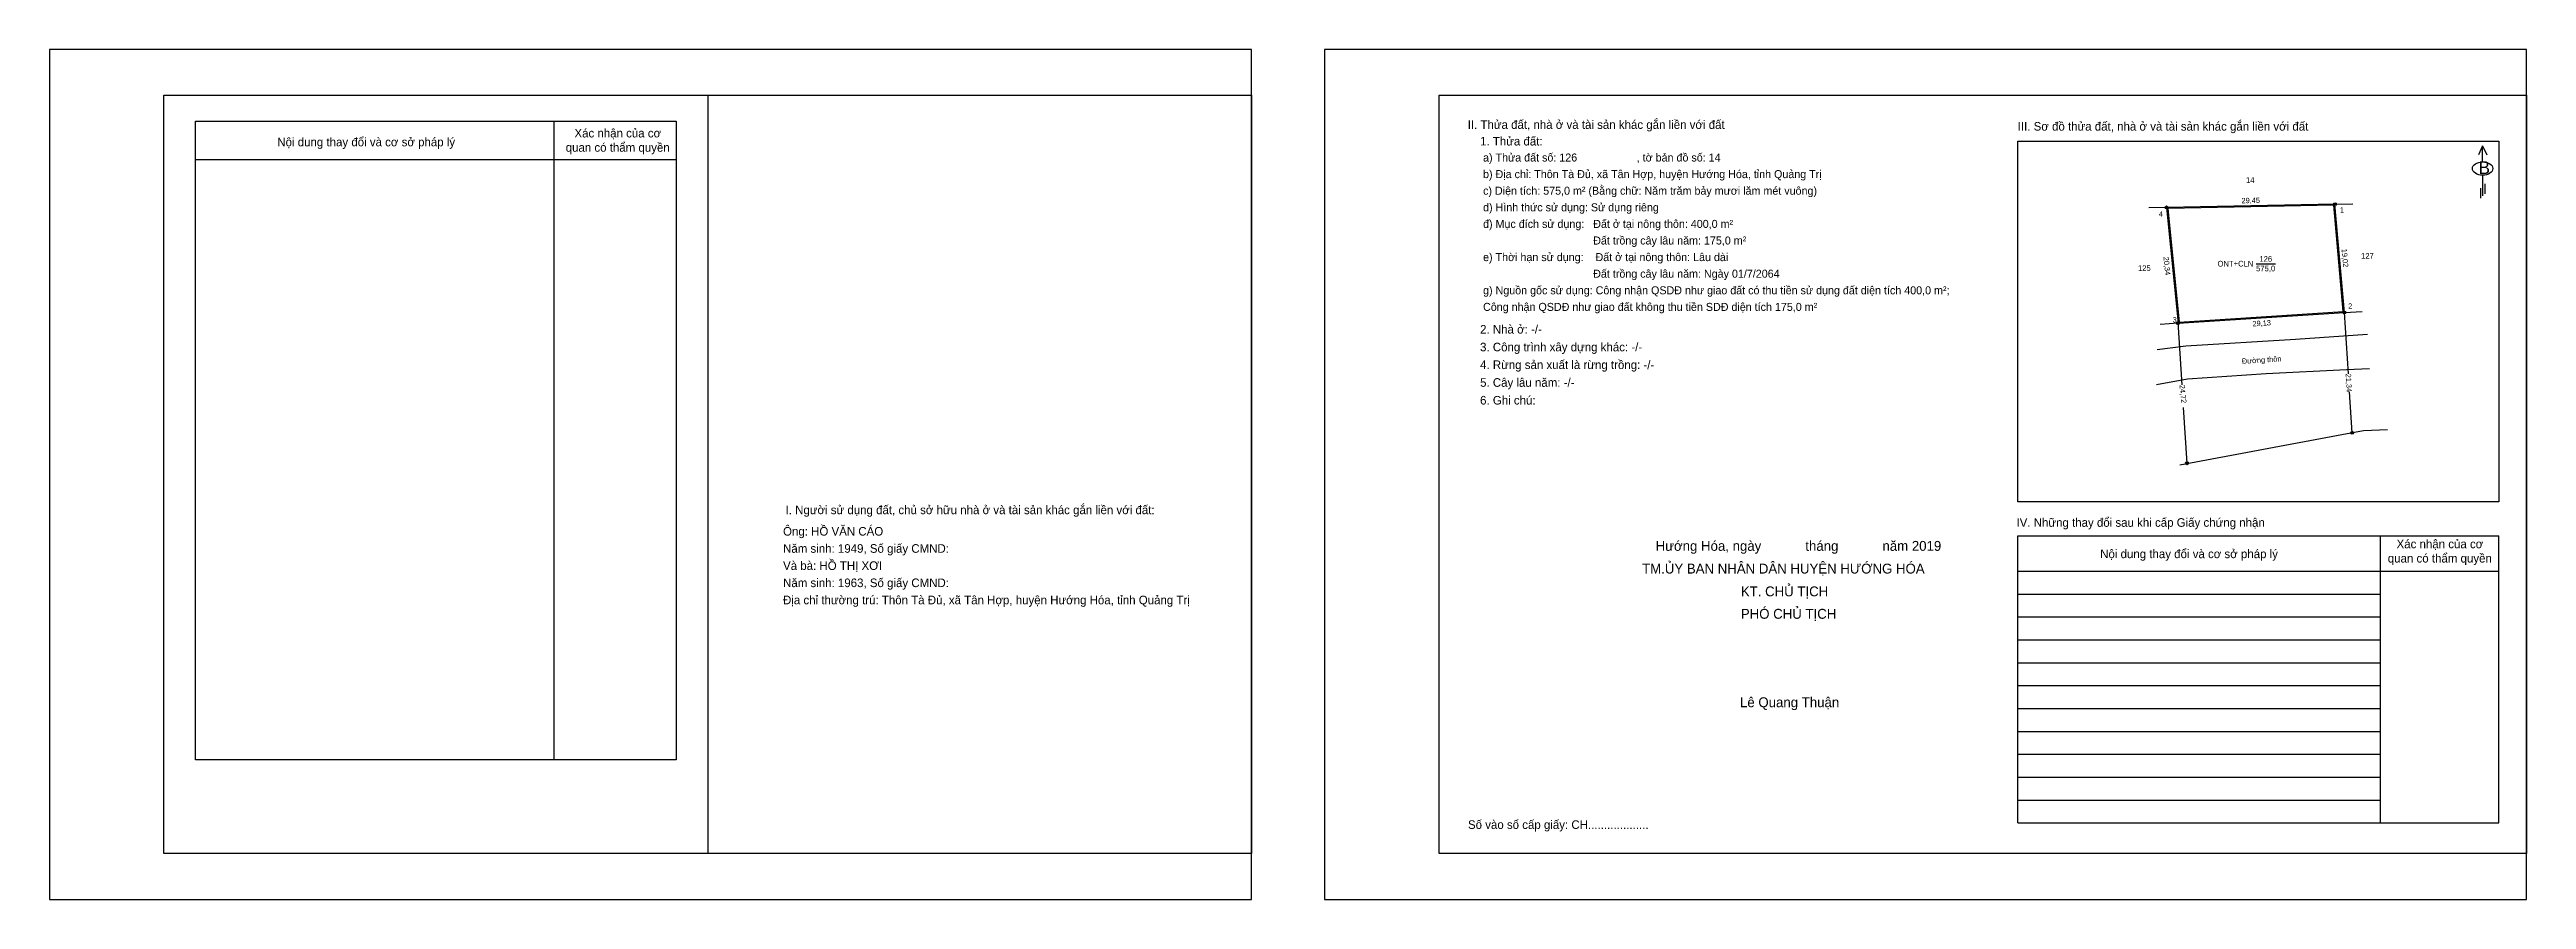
# Model space of a CAD drawing. Extents: x 553326 to 553759, y 1840342 to 1840490.
import ezdxf

# ---------------------------------------------------------------- set-up
doc = ezdxf.new("R2010")
doc.units = 0
for name, color, linetype in [('CanhThua', 7, 'Continuous'), ('ChieuDaiCanhThua', 7, 'Continuous'), ('Khung', 7, 'Continuous'), ('KhungInTrang1', 7, 'Continuous'), ('KhungInTrang2', 7, 'Continuous'), ('Level 1', 7, 'Continuous'), ('Level 2', 7, 'Continuous'), ('Level 22', 7, 'Continuous'), ('Level 23', 7, 'Continuous'), ('MocDinhThua', 7, 'Continuous'), ('NhanDiaChinhThua', 7, 'Continuous'), ('NhanTuCan', 7, 'Continuous'), ('ON', 7, 'Continuous'), ('RauThua', 7, 'Continuous'), ('SoHieuDinhThua', 7, 'Continuous'), ('Template', 7, 'Continuous'), ('ThongTin', 7, 'Continuous')]:
    doc.layers.add(name, color=color, linetype=linetype)

msp = doc.modelspace()

# ---------------------------------------------------------------- linework, layer by layer
at = {"layer": 'CanhThua'}
for p, q in [((553725.63, 1840463.44), (553696.19, 1840462.86)), ((553696.19, 1840462.86), (553698.21, 1840442.62)), ((553727.28, 1840444.49), (553725.63, 1840463.44)), ((553698.21, 1840442.62), (553727.28, 1840444.49))]:
    msp.add_line(p, q, dxfattribs=at)
at = {"layer": 'Khung'}
for p, q in [((553569.09, 1840482.45), (553759.09, 1840482.45)), ((553569.09, 1840349.95), (553569.09, 1840482.45)), ((553670.23, 1840411.4), (553670.23, 1840474.46)), ((553670.23, 1840474.46), (553754.23, 1840474.46)), ((553754.23, 1840474.46), (553754.23, 1840411.4)), ((553754.23, 1840411.4), (553670.23, 1840411.4))]:
    msp.add_line(p, q, dxfattribs=at)
msp.add_lwpolyline([(553536.29, 1840349.95), (553346.29, 1840349.95), (553346.29, 1840482.45), (553536.29, 1840482.45)], close=True, dxfattribs=at)
for points in [[(553441.29, 1840482.45), (553441.29, 1840349.95)], [(553759.09, 1840482.45), (553759.09, 1840349.95), (553569.09, 1840349.95)]]:
    msp.add_lwpolyline(points, dxfattribs=at)
at = {"layer": 'KhungInTrang1'}
msp.add_lwpolyline([(553326.29, 1840490.45), (553326.29, 1840341.95), (553536.29, 1840341.95), (553536.29, 1840490.45)], close=True, dxfattribs=at)
at = {"layer": 'KhungInTrang2'}
msp.add_lwpolyline([(553549.09, 1840490.45), (553549.09, 1840341.95), (553759.09, 1840341.95), (553759.09, 1840490.45)], close=True, dxfattribs=at)
at = {"layer": 'Level 1'}
for p, q in [((553727.97, 1840433.81), (553727.28, 1840444.49)), ((553698.9, 1840431.86), (553698.2, 1840442.82)), ((553728.63, 1840423.5), (553728.17, 1840430.62)), ((553699.78, 1840418.15), (553699.16, 1840427.9))]:
    msp.add_line(p, q, dxfattribs=at)
at = {"layer": 'Level 2'}
msp.add_lwpolyline([(553727.06, 1840444.68), (553725.45, 1840463.24), (553696.41, 1840462.66), (553698.39, 1840442.83)], close=True, dxfattribs=at)
at = {"layer": 'Level 22'}
for points in [[(553694.55, 1840438.02), (553699.59, 1840438.67), (553718.74, 1840439.82), (553731.29, 1840440.73)], [(553694.44, 1840431.94), (553699.85, 1840432.92), (553713.62, 1840433.87), (553727.67, 1840434.54), (553731.66, 1840434.69)]]:
    msp.add_lwpolyline(points, dxfattribs=at)
at = {"layer": 'Level 23'}
for points in [[(553698.5, 1840417.91), (553726.81, 1840423.16)], [(553726.81, 1840423.16), (553730.62, 1840423.87), (553734.78, 1840424.04)]]:
    msp.add_lwpolyline(points, dxfattribs=at)
at = {"layer": 'MocDinhThua'}
for centre in [(553696.19, 1840462.86), (553725.63, 1840463.44), (553727.28, 1840444.49), (553698.21, 1840442.62), (553728.63, 1840423.5), (553699.78, 1840418.15)]:
    msp.add_circle(centre, 0.25, dxfattribs=at)
at = {"layer": 'NhanDiaChinhThua'}
msp.add_line((553711.85, 1840453.03), (553715.26, 1840453.03), dxfattribs=at)
at = {"layer": 'ON'}
for p, q in [((553351.79, 1840477.94), (553435.79, 1840477.94)), ((553351.79, 1840366.34), (553351.79, 1840477.94)), ((553435.79, 1840477.94), (553435.79, 1840366.34)), ((553351.79, 1840471.25), (553435.79, 1840471.25)), ((553670.23, 1840405.48), (553754.23, 1840405.48)), ((553733.51, 1840405.48), (553733.51, 1840355.33)), ((553670.23, 1840399.31), (553754.23, 1840399.31)), ((553670.23, 1840395.31), (553733.51, 1840395.31)), ((553670.23, 1840391.31), (553733.51, 1840391.31)), ((553670.23, 1840387.31), (553733.51, 1840387.31)), ((553670.23, 1840383.31), (553733.51, 1840383.31)), ((553670.23, 1840379.31), (553733.51, 1840379.31)), ((553670.23, 1840375.31), (553733.51, 1840375.31)), ((553670.23, 1840371.31), (553733.51, 1840371.31)), ((553670.23, 1840367.31), (553733.51, 1840367.31)), ((553670.23, 1840363.31), (553733.51, 1840363.31)), ((553670.23, 1840359.31), (553733.51, 1840359.31))]:
    msp.add_line(p, q, dxfattribs=at)
for points in [[(553414.43, 1840477.94), (553414.43, 1840366.34)], [(553670.23, 1840355.33), (553670.23, 1840405.48)], [(553754.23, 1840355.33), (553754.23, 1840405.48)], [(553435.79, 1840366.34), (553351.79, 1840366.34)]]:
    msp.add_lwpolyline(points, dxfattribs=at)
at = {"layer": 'RauThua'}
for p, q in [((553696.19, 1840462.86), (553693.08, 1840462.8)), ((553725.63, 1840463.44), (553728.74, 1840463.5)), ((553727.28, 1840444.49), (553730.38, 1840444.69)), ((553698.21, 1840442.62), (553695.11, 1840442.42))]:
    msp.add_line(p, q, dxfattribs=at)
at = {"layer": 'Template'}
for p, q in [((553751.42, 1840473.65), (553750.69, 1840472.06)), ((553751.42, 1840470.82), (553751.42, 1840473.65)), ((553751.42, 1840473.65), (553752.14, 1840472.06)), ((553751.05, 1840466.24), (553751.05, 1840464.5)), ((553751.43, 1840468.48), (553751.43, 1840464.91)), ((553751.84, 1840466.99), (553751.84, 1840465.25)), ((553670.23, 1840355.33), (553754.23, 1840355.33))]:
    msp.add_line(p, q, dxfattribs=at)
msp.add_ellipse((553751.43, 1840469.65), major_axis=(1.78, 0), ratio=0.655849, dxfattribs=at)

# ---------------------------------------------------------------- texts
at = {"layer": 'ChieuDaiCanhThua'}
for s, rotation, p in [('29,45', 1.1286, (553709.3, 1840463.58)), ('20,34', 275.6994, (553695.65, 1840454.19)), ('19,02', 274.9763, (553726.78, 1840455.59)), ('29,13', 3.6806, (553711.24, 1840442.06)), ('Đường thôn', 3.6806, (553709.38, 1840435.52)), ('24,72', 275.6994, (553698.46, 1840431.82)), ('21,34', 272.7197, (553727.5, 1840433.79))]:
    msp.add_text(s, height=0.933, rotation=rotation, dxfattribs=at).set_placement(p)
at = {"layer": 'NhanDiaChinhThua'}
for s, p in [('ONT+CLN', (553705.11, 1840452.53)), ('575,0', (553711.85, 1840451.7)), ('126', (553712.43, 1840453.36))]:
    msp.add_text(s, height=0.995, dxfattribs=at).set_placement(p)
at = {"layer": 'NhanTuCan'}
for s, p in [('14', (553710.08, 1840467.14)), ('125', (553691.21, 1840451.76)), ('127', (553730.19, 1840453.89))]:
    msp.add_text(s, height=0.995, dxfattribs=at).set_placement(p)
at = {"layer": 'ON'}
for s, height, p in [('Nội dung thay đổi và cơ sở pháp lý', 1.5, (553366.09, 1840473.54)), ('quan có thẩm quyền', 1.5, (553416.48, 1840472.59)), ('Xác nhận của cơ ', 1.5, (553418.01, 1840475.09)), ('I. Người sử dụng đất, chủ sở hữu nhà ở và tài sản khác gắn liền với đất:', 1.5, (553454.9, 1840409.26)), ('IV. Những thay đổi sau khi cấp Giấy chứng nhận', 1.5, (553669.98, 1840407.06)), ('Xác nhận của cơ ', 1.5, (553736.39, 1840403.31)), ('Nội dung thay đổi và cơ sở pháp lý', 1.5, (553684.6, 1840401.58)), ('quan có thẩm quyền', 1.5, (553734.86, 1840400.81)), ('Lê Quang Thuận', 1.7268, (553621.67, 1840375.54))]:
    msp.add_text(s, height=height, dxfattribs=at).set_placement(p)
at = {"layer": 'SoHieuDinhThua'}
for s, p in [('4', (553694.86, 1840461.27)), ('1', (553726.5, 1840461.97)), ('3', (553697.26, 1840442.76)), ('2', (553727.93, 1840445.16))]:
    msp.add_text(s, height=0.933, dxfattribs=at).set_placement(p)
at = {"layer": 'Template'}
for s, height, p in [('II. Thửa đất, nhà ở và tài sản khác gắn liền với đất', 1.5, (553574.09, 1840476.58)), ('III. Sơ đồ thửa đất, nhà ở và tài sản khác gắn liền với đất', 1.5, (553670.19, 1840476.28)), ('B', 2.25, (553750.71, 1840468.69)), ('Hướng Hóa, ngày            tháng            năm 2019', 1.7268, (553606.92, 1840402.86)), ('TM.ỦY BAN NHÂN DÂN HUYỆN HƯỚNG HÓA', 1.7268, (553604.56, 1840398.89)), ('KT. CHỦ TỊCH', 1.7268, (553621.82, 1840394.91)), ('PHÓ CHỦ TỊCH', 1.7268, (553621.82, 1840390.99)), ('Số vào sổ cấp giấy: CH...................', 1.5, (553574.14, 1840354.27))]:
    msp.add_text(s, height=height, dxfattribs=at).set_placement(p)
at = {"layer": 'ThongTin'}
for s, height, p in [('1. Thửa đất: ', 1.5, (553576.25, 1840473.68)), (' a) Thửa đất số: 126                    , tờ bản đồ số: 14', 1.4, (553576.25, 1840470.88)), (' b) Địa chỉ: Thôn Tà Đủ, xã Tân Hợp, huyện Hướng Hóa, tỉnh Quảng Trị', 1.4, (553576.25, 1840467.98)), (' c) Diện tích: 575,0 m² (Bằng chữ: Năm trăm bảy mươi lăm mét vuông)', 1.4, (553576.25, 1840465.08)), (' d) Hình thức sử dụng: Sử dụng riêng', 1.4, (553576.25, 1840462.18)), (' đ) Mục đích sử dụng:   Đất ở tại nông thôn: 400,0 m²', 1.4, (553576.25, 1840459.28)), ('                                      Đất trồng cây lâu năm: 175,0 m²', 1.4, (553576.25, 1840456.38)), (' e) Thời hạn sử dụng:    Đất ở tại nông thôn: Lâu dài', 1.4, (553576.25, 1840453.48)), ('                                      Đất trồng cây lâu năm: Ngày 01/7/2064', 1.4, (553576.25, 1840450.58)), (' g) Nguồn gốc sử dụng: Công nhận QSDĐ như giao đất có thu tiền sử dụng đất diện tích 400,0 m²;', 1.4, (553576.25, 1840447.68)), (' Công nhận QSDĐ như giao đất không thu tiền SDĐ diện tích 175,0 m²', 1.4, (553576.25, 1840444.78)), ('3. Công trình xây dựng khác: -/-', 1.5, (553576.25, 1840437.72)), ('2. Nhà ở: -/-', 1.5, (553576.25, 1840440.82)), ('4. Rừng sản xuất là rừng trồng: -/-', 1.5, (553576.25, 1840434.62)), ('5. Cây lâu năm: -/-', 1.5, (553576.25, 1840431.52)), ('6. Ghi chú:', 1.5, (553576.25, 1840428.42)), ('Ông: HỒ VĂN CÁO', 1.5, (553454.46, 1840405.52)), ('Và bà: HỒ THỊ XƠI', 1.5, (553454.46, 1840399.52)), ('Năm sinh: 1949, Số giấy CMND:', 1.5, (553454.46, 1840402.52)), ('Năm sinh: 1963, Số giấy CMND:', 1.5, (553454.46, 1840396.52)), ('Địa chỉ thường trú: Thôn Tà Đủ, xã Tân Hợp, huyện Hướng Hóa, tỉnh Quảng Trị', 1.5, (553454.46, 1840393.52))]:
    msp.add_text(s, height=height, dxfattribs=at).set_placement(p)

doc.saveas('drawing.dxf')
